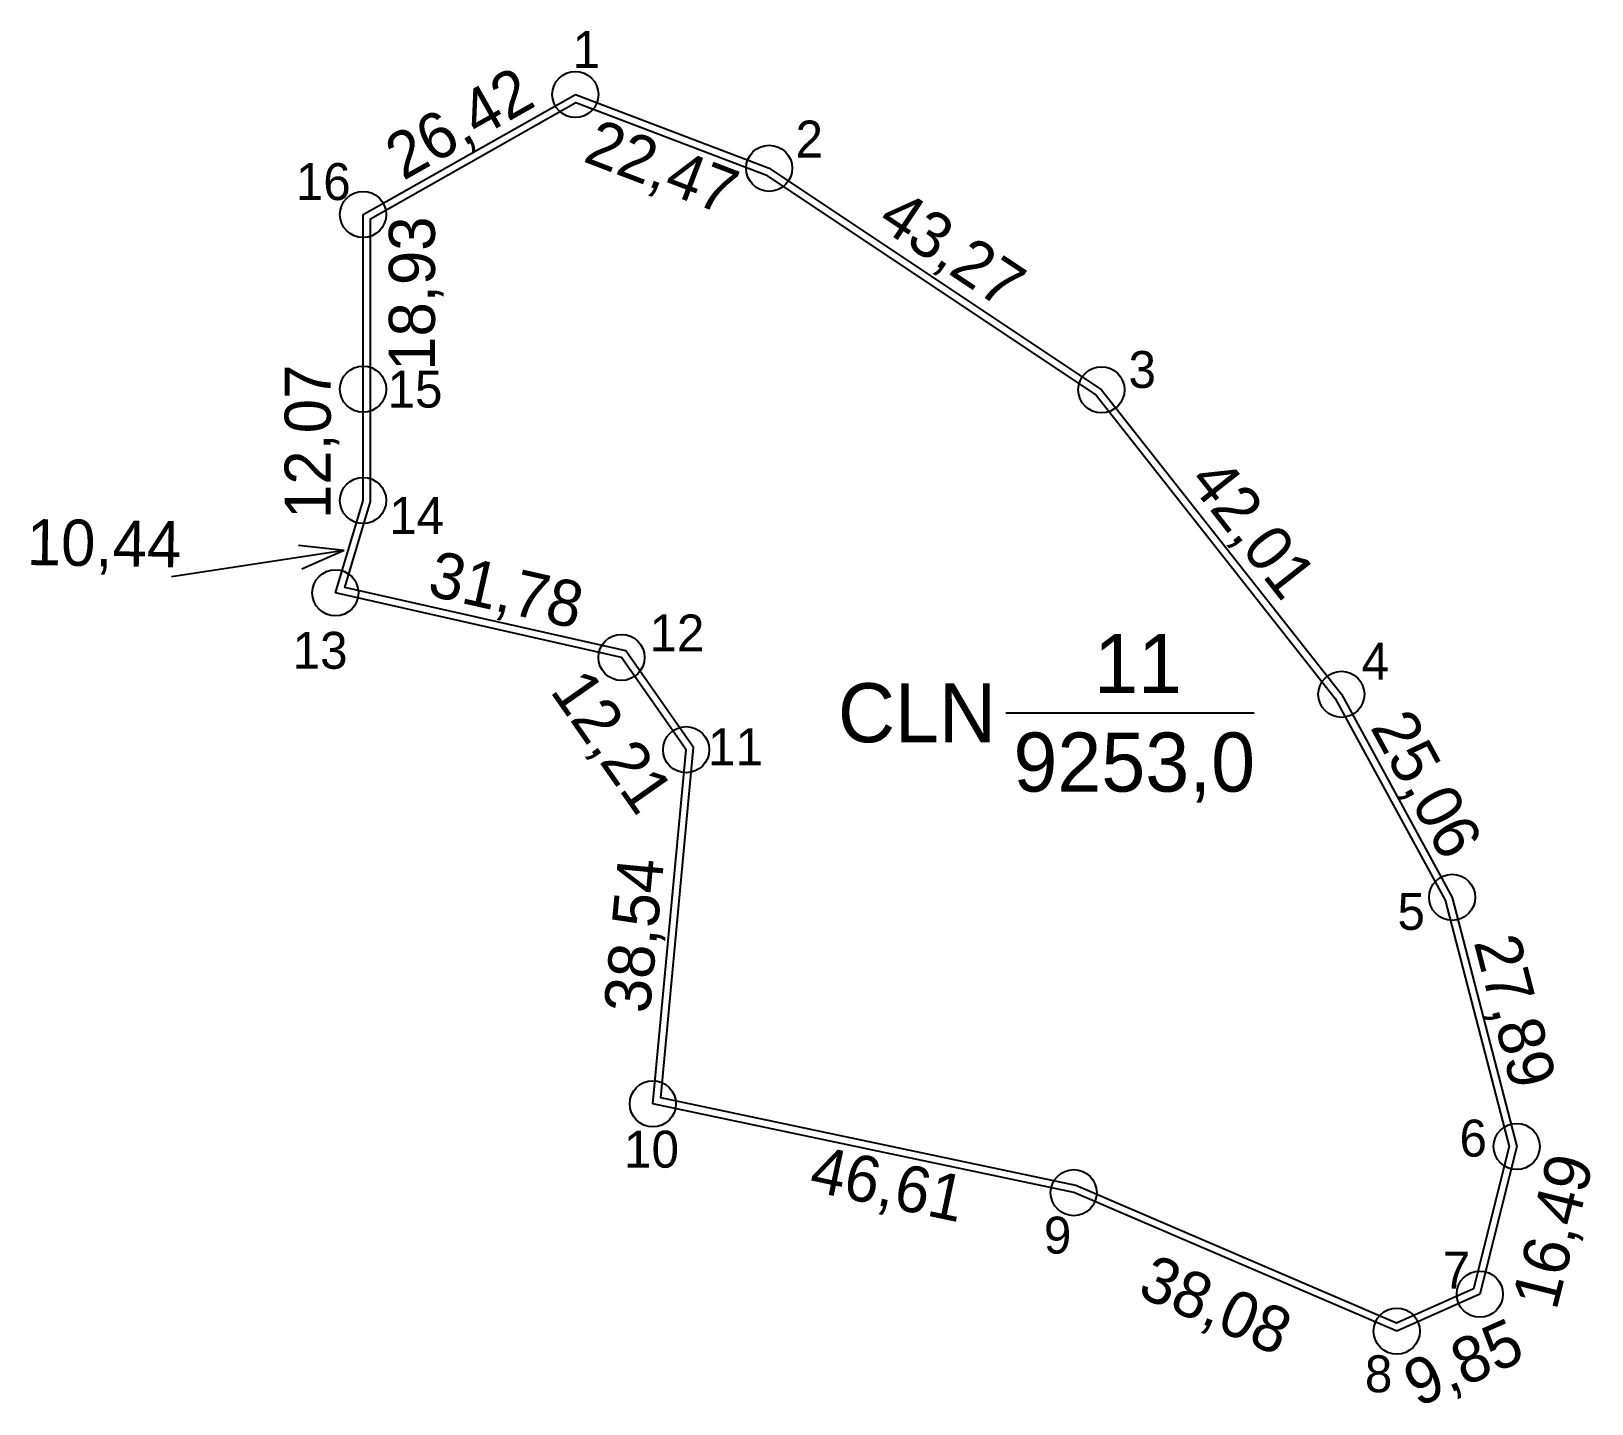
# Model space of a CAD drawing. Extents: x 553018 to 553187, y 1840866 to 1841015.
import ezdxf

# ---------------------------------------------------------------- set-up
doc = ezdxf.new("R2010")
doc.units = 0
for name, color, linetype in [('CanhThua', 7, 'Continuous'), ('ChieuDaiCanhThua', 7, 'Continuous'), ('Level 2', 7, 'Continuous'), ('Level 35', 7, 'Continuous'), ('MocDinhThua', 7, 'Continuous'), ('NhanDiaChinhThua', 7, 'Continuous'), ('SoHieuDinhThua', 7, 'Continuous')]:
    doc.layers.add(name, color=color, linetype=linetype)

msp = doc.modelspace()

# ---------------------------------------------------------------- linework, layer by layer
at = {"layer": 'CanhThua'}
for p, q in [((553054, 1840995), (553077, 1841008)), ((553077, 1841008), (553098, 1841000)), ((553098, 1841000), (553134, 1840976)), ((553054, 1840976.07), (553054, 1840995)), ((553054, 1840964), (553054, 1840976.07)), ((553134, 1840976), (553160, 1840943)), ((553051, 1840954), (553054, 1840964)), ((553082, 1840947), (553051, 1840954)), ((553089, 1840937), (553082, 1840947)), ((553160, 1840943), (553172, 1840921)), ((553085.4, 1840898.63), (553089, 1840937)), ((553172, 1840921), (553179, 1840894)), ((553131, 1840889), (553085.4, 1840898.63)), ((553179, 1840894), (553175, 1840878)), ((553166, 1840874), (553131, 1840889)), ((553175, 1840878), (553166, 1840874))]:
    msp.add_line(p, q, dxfattribs=at)
at = {"layer": 'Level 2'}
msp.add_lwpolyline([(553178.17, 1840894), (553174.32, 1840878.57), (553165.99, 1840874.87), (553131.24, 1840889.77), (553086.26, 1840899.27), (553089.82, 1840937.22), (553082.48, 1840947.71), (553052.01, 1840954.59), (553054.8, 1840963.88), (553054.8, 1840994.53), (553077.07, 1841007.12), (553097.63, 1840999.28), (553133.45, 1840975.4), (553159.33, 1840942.56), (553171.25, 1840920.7)], close=True, dxfattribs=at)
at = {"layer": 'Level 35'}
for q in [(553033.24, 1840955.72), (553046.99, 1840959.13), (553047.38, 1840956.57)]:
    msp.add_line((553051.96, 1840958.58), q, dxfattribs=at)
at = {"layer": 'MocDinhThua'}
for centre in [(553077, 1841008), (553098, 1841000), (553054, 1840995), (553054, 1840976.07), (553134, 1840976), (553054, 1840964), (553051, 1840954), (553082, 1840947), (553160, 1840943), (553089, 1840937), (553172, 1840921), (553085.4, 1840898.63), (553179, 1840894), (553131, 1840889), (553175, 1840878), (553166, 1840874)]:
    msp.add_circle(centre, 2.5, dxfattribs=at)
at = {"layer": 'NhanDiaChinhThua'}
msp.add_line((553123.65, 1840941), (553150.57, 1840941), dxfattribs=at)

# ---------------------------------------------------------------- texts
at = {"layer": 'ChieuDaiCanhThua'}
for s, rotation, p in [('26,42', 29.4759, (553058.35, 1840998.61)), ('22,47', 339.1455, (553077.7, 1841000.79)), ('43,27', 326.3099, (553109.53, 1840993.83)), ('18,93', 90, (553061.79, 1840978.05)), ('12,07', 90, (553050.5, 1840961.99)), ('42,01', 308.2338, (553143.3, 1840966.05)), ('10,44', 359.1273, (553017.53, 1840957.01)), ('31,78', 347.2756, (553060.82, 1840953.76)), ('12,21', 304.992, (553074.18, 1840943.35)), ('25,06', 298.6105, (553163.06, 1840939.44)), ('38,54', 84.64, (553085.05, 1840908.33)), ('27,89', 284.5345, (553174.33, 1840916.17)), ('46,61', 348.0753, (553102.18, 1840889.24)), ('16,49', 75.9638, (553183.29, 1840876.13)), ('38,08', 336.8014, (553137.75, 1840877.86)), ('9,85', 23.9625, (553168.26, 1840865.7))]:
    msp.add_text(s, height=5, rotation=rotation, dxfattribs=at).set_placement(p)
at = {"layer": 'NhanDiaChinhThua'}
for s, p in [('11', (553133.21, 1840943.13)), ('CLN', (553105.45, 1840937.8)), ('9253,0', (553124.47, 1840932.46))]:
    msp.add_text(s, height=6.402, dxfattribs=at).set_placement(p)
at = {"layer": 'SoHieuDinhThua'}
for s, p in [('1', (553076.69, 1841010.86)), ('2', (553100.86, 1841001.17)), ('16', (553046.71, 1840996.56)), ('3', (553136.94, 1840976.2)), ('15', (553056.65, 1840974.07)), ('14', (553056.83, 1840960.38)), ('12', (553085.03, 1840947.65)), ('13', (553046.37, 1840945.77)), ('4', (553162.19, 1840944.6)), ('11', (553091.38, 1840935.32)), ('5', (553166.08, 1840917.48)), ('6', (553172.8, 1840892.91)), ('10', (553082.28, 1840891.71)), ('9', (553127.77, 1840882.4)), ('7', (553170.99, 1840878.6)), ('8', (553162.55, 1840867.37))]:
    msp.add_text(s, height=4, dxfattribs=at).set_placement(p)

doc.saveas('drawing.dxf')
